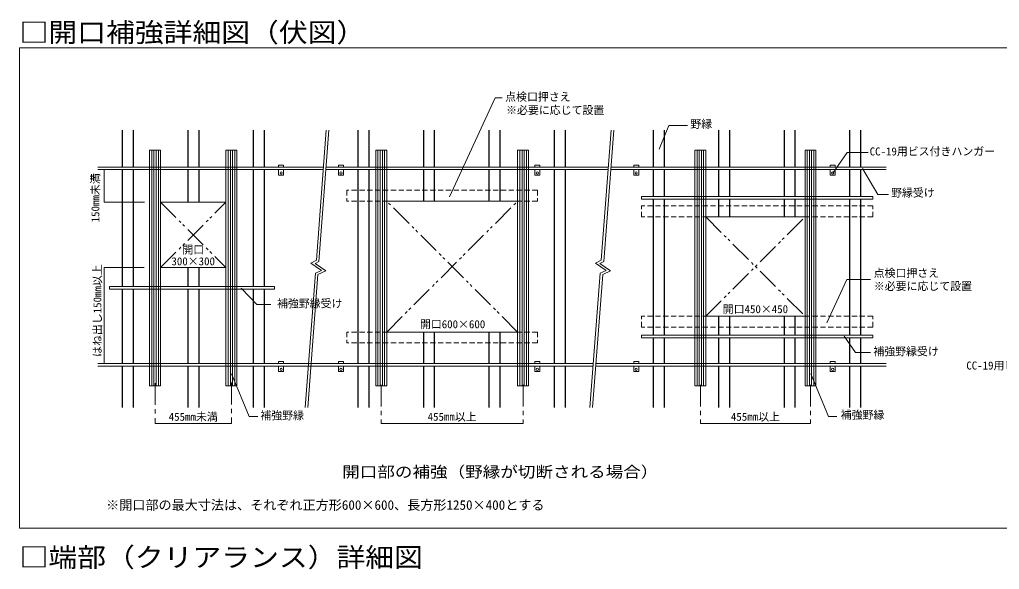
# Model space of a CAD drawing. Units: millimetres, scale not verified. Extents: x -7779 to 7778, y -5419 to 5375.
# Drawn here: x 78 to 4567, y -2554 to -35 of the extents above; entities that cross this region are included whole.
import ezdxf
from ezdxf.enums import TextEntityAlignment as Align

# ---------------------------------------------------------------- set-up
doc = ezdxf.new("R2010")
doc.units = ezdxf.units.MM
doc.header["$LTSCALE"] = 20
for name, pattern in [('CHAIN1', [8, 5, -1, 1, -1]), ('DASHED1', [1.8, 1.2, -0.6]), ('DOUBLE_CHAIN1', [8.8, 5, -1, 0.6, -0.6, 0.6, -1])]:
    doc.linetypes.add(name, pattern=pattern)
for name, color, linetype, lineweight in [('2-1_吊りボルト・ハンガー', 7, 'Continuous', 18), ('2-2_野縁受け', 3, 'Continuous', 18), ('2-3_野縁', 2, 'Continuous', 25), ('2-4_金具', 7, 'DASHED1', 18), ('2-5_寸法', 4, 'Continuous', 9), ('2-6_文字', 3, 'Continuous', 18), ('2-D', 7, 'Continuous', 18), ('2-F_枠', 7, 'Continuous', 18), ('F-6_文字', 7, 'Continuous', 18)]:
    doc.layers.add(name, color=color, linetype=linetype, lineweight=lineweight)
doc.styles.add('ＭＳ ゴシック', font='')
doc.styles.get('ＭＳ ゴシック').set_extended_font_data('MS Gothic')

msp = doc.modelspace()

# ---------------------------------------------------------------- linework, layer by layer
at = {"layer": '2-1_吊りボルト・ハンガー', "linetype": 'DASHED1'}
for p, q in [((2450.97, -816.56), (1577.32, -816.56)), ((1577.32, -816.56), (1577.32, -866.56)), ((2927.43, -939.06), (2927.43, -889.06)), ((3986.9, -889.06), (2927.43, -889.06)), ((3986.9, -939.06), (3986.9, -889.06)), ((3986.9, -939.06), (2927.43, -939.06)), ((2927.43, -1444.06), (2927.43, -1394.06)), ((3986.9, -1394.06), (2927.43, -1394.06)), ((3986.9, -1444.06), (3986.9, -1394.06)), ((2450.97, -1466.56), (2450.97, -1516.56)), ((3986.9, -1444.06), (2927.43, -1444.06)), ((2450.97, -1516.56), (1577.32, -1516.56))]:
    msp.add_line(p, q, dxfattribs=at)
for points in [[(2450.97, -816.56), (2450.97, -866.56), (1577.32, -866.56)], [(2450.97, -1466.56), (1577.32, -1466.56), (1577.32, -1516.56)]]:
    msp.add_lwpolyline(points, dxfattribs=at)
at = {"layer": '2-2_野縁受け'}
for p, q in [((1470.32, -710.56), (435.37, -710.56)), ((1482.35, -710.56), (2775.07, -710.56)), ((2787.1, -710.56), (4048.25, -710.56)), ((1469.4, -722.56), (435.37, -722.56)), ((1481.44, -722.56), (2774.15, -722.56)), ((2786.19, -722.56), (4048.25, -722.56)), ((2927.43, -846.11), (3986.9, -846.11)), ((2927.43, -858.11), (2927.43, -846.11)), ((3986.9, -858.11), (3986.9, -846.11)), ((2927.43, -858.11), (3986.9, -858.11)), ((490.24, -1257.75), (1245.72, -1257.75)), ((490.24, -1269.75), (490.24, -1257.75)), ((490.24, -1269.75), (1245.72, -1269.75)), ((1245.72, -1257.75), (1245.72, -1269.75)), ((2927.43, -1480.7), (3986.9, -1480.7)), ((2927.43, -1492.7), (2927.43, -1480.7)), ((3986.9, -1492.7), (3986.9, -1480.7)), ((2927.43, -1492.7), (3986.9, -1492.7)), ((1412.13, -1610.56), (435.37, -1610.56)), ((1413.96, -1610.56), (2706.67, -1610.56)), ((2718.71, -1610.56), (4048.25, -1610.56)), ((1413.04, -1622.56), (435.37, -1622.56)), ((1413.04, -1622.56), (2705.76, -1622.56)), ((2717.8, -1622.56), (4048.25, -1622.56))]:
    msp.add_line(p, q, dxfattribs=at)
at = {"layer": '2-3_野縁'}
for p, q in [((548.28, -542.21), (548.28, -710.56)), ((598.28, -542.21), (598.28, -710.56)), ((848.28, -542.21), (848.28, -710.56)), ((898.28, -542.21), (898.28, -710.56)), ((1148.28, -542.21), (1148.28, -710.56)), ((1198.28, -542.21), (1198.28, -710.56)), ((1627.8, -542.21), (1627.8, -710.56)), ((1677.8, -542.21), (1677.8, -710.56)), ((1927.8, -542.21), (1927.8, -710.56)), ((1977.8, -542.21), (1977.8, -710.56)), ((2227.8, -542.21), (2227.8, -710.56)), ((2277.8, -542.21), (2277.8, -710.56)), ((2527.8, -542.21), (2527.8, -710.56)), ((2577.8, -542.21), (2577.8, -710.56)), ((2980.69, -542.21), (2980.69, -710.56)), ((3030.69, -542.21), (3030.69, -710.56)), ((3280.69, -542.21), (3280.69, -710.56)), ((3330.69, -542.21), (3330.69, -710.56)), ((3580.69, -542.21), (3580.69, -710.56)), ((3630.69, -542.21), (3630.69, -710.56)), ((3880.69, -542.21), (3880.69, -710.56)), ((3930.69, -542.21), (3930.69, -710.56)), ((548.28, -722.56), (548.28, -1257.75)), ((598.28, -722.56), (598.28, -1257.75)), ((848.28, -722.56), (848.28, -871.56)), ((898.28, -722.56), (898.28, -871.56)), ((1148.28, -722.56), (1148.28, -1257.75)), ((1198.28, -722.56), (1198.28, -1257.75)), ((1627.8, -722.56), (1627.8, -1610.56)), ((1677.8, -722.56), (1677.8, -1610.56)), ((1927.8, -722.56), (1927.8, -866.56)), ((1977.8, -722.56), (1977.8, -866.56)), ((2227.8, -722.56), (2227.8, -866.56)), ((2277.8, -722.56), (2277.8, -866.56)), ((2527.8, -722.56), (2527.8, -1610.56)), ((2577.8, -722.56), (2577.8, -1610.56)), ((2980.69, -722.56), (2980.69, -846.11)), ((3030.69, -722.56), (3030.69, -846.11)), ((3280.69, -722.56), (3280.69, -846.11)), ((3330.69, -722.56), (3330.69, -846.11)), ((3580.69, -722.56), (3580.69, -846.11)), ((3630.69, -722.56), (3630.69, -846.11)), ((3880.69, -722.56), (3880.69, -846.11)), ((3930.69, -722.56), (3930.69, -846.11)), ((2980.69, -858.11), (2980.69, -1480.7)), ((3030.69, -858.11), (3030.69, -1480.7)), ((3280.69, -858.11), (3280.69, -939.06)), ((3330.69, -858.11), (3330.69, -939.06)), ((3580.69, -858.11), (3580.69, -939.06)), ((3630.69, -858.11), (3630.69, -939.06)), ((3880.69, -858.11), (3880.69, -1480.7)), ((3930.69, -858.11), (3930.69, -1480.7)), ((848.28, -1171.56), (848.28, -1257.75)), ((898.28, -1171.56), (898.28, -1257.75)), ((548.28, -1269.75), (548.28, -1610.56)), ((598.28, -1269.75), (598.28, -1610.56)), ((848.28, -1269.75), (848.28, -1610.56)), ((898.28, -1269.75), (898.28, -1610.56)), ((1148.28, -1269.75), (1148.28, -1610.56)), ((1198.28, -1269.75), (1198.28, -1610.56)), ((3280.69, -1394.06), (3280.69, -1480.7)), ((3330.69, -1394.06), (3330.69, -1480.7)), ((3580.69, -1394.06), (3580.69, -1480.7)), ((3630.69, -1394.06), (3630.69, -1480.7)), ((1927.8, -1466.56), (1927.8, -1610.56)), ((1977.8, -1466.56), (1977.8, -1610.56)), ((2227.8, -1466.56), (2227.8, -1610.56)), ((2277.8, -1466.56), (2277.8, -1610.56)), ((2980.69, -1492.7), (2980.69, -1610.56)), ((3030.69, -1492.7), (3030.69, -1610.56)), ((3280.69, -1492.7), (3280.69, -1610.56)), ((3330.69, -1492.7), (3330.69, -1610.56)), ((3580.69, -1492.7), (3580.69, -1610.56)), ((3630.69, -1492.7), (3630.69, -1610.56)), ((3880.69, -1492.7), (3880.69, -1610.56)), ((3930.69, -1492.7), (3930.69, -1610.56)), ((548.28, -1622.56), (548.28, -1812.27)), ((598.28, -1622.56), (598.28, -1812.27)), ((848.28, -1622.56), (848.28, -1812.27)), ((898.28, -1622.56), (898.28, -1812.27)), ((1148.28, -1622.56), (1148.28, -1812.27)), ((1198.28, -1622.56), (1198.28, -1812.27)), ((1627.8, -1622.56), (1627.8, -1812.27)), ((1677.8, -1622.56), (1677.8, -1812.27)), ((1927.8, -1622.56), (1927.8, -1812.27)), ((1977.8, -1622.56), (1977.8, -1812.27)), ((2227.8, -1622.56), (2227.8, -1812.27)), ((2277.8, -1622.56), (2277.8, -1812.27)), ((2527.8, -1622.56), (2527.8, -1812.27)), ((2577.8, -1622.56), (2577.8, -1812.27)), ((2980.69, -1622.56), (2980.69, -1812.27)), ((3030.69, -1622.56), (3030.69, -1812.27)), ((3280.69, -1622.56), (3280.69, -1812.27)), ((3330.69, -1622.56), (3330.69, -1812.27)), ((3580.69, -1622.56), (3580.69, -1812.27)), ((3630.69, -1622.56), (3630.69, -1812.27)), ((3880.69, -1622.56), (3880.69, -1812.27)), ((3930.69, -1622.56), (3930.69, -1812.27))]:
    msp.add_line(p, q, dxfattribs=at)
at = {"layer": '2-3_野縁', "color": 4, "lineweight": 9}
for p, q in [((673.28, -633.9), (723.28, -633.9)), ((673.28, -633.9), (673.28, -1712.75)), ((683.28, -633.9), (683.28, -1712.75)), ((693.28, -633.9), (693.28, -1712.75)), ((703.28, -633.9), (703.28, -1712.75)), ((713.28, -633.9), (713.28, -1712.75)), ((723.28, -633.9), (723.28, -1712.75)), ((1023.28, -633.9), (1073.28, -633.9)), ((1023.28, -633.9), (1023.28, -1712.75)), ((1033.28, -633.9), (1033.28, -1712.75)), ((1043.28, -633.9), (1043.28, -1712.75)), ((1053.28, -633.9), (1053.28, -1712.75)), ((1063.28, -633.9), (1063.28, -1712.75)), ((1073.28, -633.9), (1073.28, -1712.75)), ((1709.82, -633.9), (1759.82, -633.9)), ((1709.82, -633.9), (1709.82, -1712.75)), ((1719.82, -633.9), (1719.82, -1712.75)), ((1729.82, -633.9), (1729.82, -1712.75)), ((1739.82, -633.9), (1739.82, -1712.75)), ((1749.82, -633.9), (1749.82, -1712.75)), ((1759.82, -633.9), (1759.82, -1712.75)), ((2359.82, -633.9), (2409.82, -633.9)), ((2359.82, -633.9), (2359.82, -1712.75)), ((2369.82, -633.9), (2369.82, -1712.75)), ((2379.82, -633.9), (2379.82, -1712.75)), ((2389.82, -633.9), (2389.82, -1712.75)), ((2399.82, -633.9), (2399.82, -1712.75)), ((2409.82, -633.9), (2409.82, -1712.75)), ((3171.97, -633.9), (3221.97, -633.9)), ((3171.97, -633.9), (3171.97, -1712.75)), ((3181.97, -633.9), (3181.97, -1712.75)), ((3191.97, -633.9), (3191.97, -1712.75)), ((3201.97, -633.9), (3201.97, -1712.75)), ((3211.97, -633.9), (3211.97, -1712.75)), ((3221.97, -633.9), (3221.97, -1712.75)), ((3676.97, -633.9), (3726.97, -633.9)), ((3676.97, -633.9), (3676.97, -1712.75)), ((3686.97, -633.9), (3686.97, -1712.75)), ((3696.97, -633.9), (3696.97, -1712.75)), ((3706.97, -633.9), (3706.97, -1712.75)), ((3716.97, -633.9), (3716.97, -1712.75)), ((3726.97, -633.9), (3726.97, -1712.75)), ((673.28, -1712.75), (723.28, -1712.75)), ((1023.28, -1712.75), (1073.28, -1712.75)), ((1709.82, -1712.75), (1759.82, -1712.75)), ((2359.82, -1712.75), (2409.82, -1712.75)), ((3171.97, -1712.75), (3221.97, -1712.75)), ((3676.97, -1712.75), (3726.97, -1712.75))]:
    msp.add_line(p, q, dxfattribs=at)
at = {"layer": '2-4_金具', "color": 4, "linetype": 'Continuous', "lineweight": 9}
for p, q in [((1264.48, -701.76), (1287.48, -701.76)), ((1264.48, -710.56), (1264.48, -701.76)), ((1287.48, -701.76), (1287.48, -710.56)), ((1561.61, -701.76), (1538.61, -701.76)), ((1538.61, -701.76), (1538.61, -710.56)), ((1561.61, -710.56), (1561.61, -701.76)), ((2461.61, -701.76), (2438.61, -701.76)), ((2438.61, -701.76), (2438.61, -710.56)), ((2461.61, -710.56), (2461.61, -701.76)), ((2914.49, -701.76), (2891.49, -701.76)), ((2891.49, -701.76), (2891.49, -710.56)), ((2914.49, -710.56), (2914.49, -701.76)), ((3814.49, -701.76), (3791.49, -701.76)), ((3791.49, -701.76), (3791.49, -710.56)), ((3814.49, -710.56), (3814.49, -701.76)), ((1287.48, -747.56), (1287.48, -722.56)), ((1538.61, -747.56), (1538.61, -722.56)), ((2438.61, -747.56), (2438.61, -722.56)), ((2891.49, -747.56), (2891.49, -722.56)), ((3791.49, -747.56), (3791.49, -722.56)), ((1264.48, -1601.76), (1287.48, -1601.76)), ((1264.48, -1610.56), (1264.48, -1601.76)), ((1287.48, -1601.76), (1287.48, -1610.56)), ((1561.61, -1601.76), (1538.61, -1601.76)), ((1538.61, -1601.76), (1538.61, -1610.56)), ((1561.61, -1610.56), (1561.61, -1601.76)), ((2461.61, -1601.76), (2438.61, -1601.76)), ((2438.61, -1601.76), (2438.61, -1610.56)), ((2461.61, -1610.56), (2461.61, -1601.76)), ((2914.49, -1601.76), (2891.49, -1601.76)), ((2891.49, -1601.76), (2891.49, -1610.56)), ((2914.49, -1610.56), (2914.49, -1601.76)), ((3814.49, -1601.76), (3791.49, -1601.76)), ((3791.49, -1601.76), (3791.49, -1610.56)), ((3814.49, -1610.56), (3814.49, -1601.76)), ((1287.48, -1647.56), (1287.48, -1622.56)), ((1538.61, -1647.56), (1538.61, -1622.56)), ((2438.61, -1647.56), (2438.61, -1622.56)), ((2891.49, -1647.56), (2891.49, -1622.56)), ((3791.49, -1647.56), (3791.49, -1622.56))]:
    msp.add_line(p, q, dxfattribs=at)
for points in [[(1264.48, -722.56), (1264.48, -747.56), (1287.48, -747.56)], [(1561.61, -722.56), (1561.61, -747.56), (1538.61, -747.56)], [(2461.61, -722.56), (2461.61, -747.56), (2438.61, -747.56)], [(2914.49, -722.56), (2914.49, -747.56), (2891.49, -747.56)], [(3814.49, -722.56), (3814.49, -747.56), (3791.49, -747.56)], [(1264.48, -1622.56), (1264.48, -1647.56), (1287.48, -1647.56)], [(1561.61, -1622.56), (1561.61, -1647.56), (1538.61, -1647.56)], [(2461.61, -1622.56), (2461.61, -1647.56), (2438.61, -1647.56)], [(2914.49, -1622.56), (2914.49, -1647.56), (2891.49, -1647.56)], [(3814.49, -1622.56), (3814.49, -1647.56), (3791.49, -1647.56)]]:
    msp.add_lwpolyline(points, dxfattribs=at)
for centre in [(1275.98, -737.56), (1550.11, -737.56), (2450.11, -737.56), (2902.99, -737.56), (3802.99, -737.56), (1275.98, -1637.56), (1550.11, -1637.56), (2450.11, -1637.56), (2902.99, -1637.56), (3802.99, -1637.56)]:
    msp.add_circle(centre, 5, dxfattribs=at)
at = {"layer": '2-5_寸法'}
for p, q in [((465.31, -1171.56), (647.72, -1171.56)), ((465.31, -1610.56), (465.31, -1171.56)), ((698.28, -1884.93), (1048.28, -1884.93)), ((1734.82, -1884.93), (2384.82, -1884.93)), ((3196.97, -1884.93), (3701.97, -1884.93))]:
    msp.add_line(p, q, dxfattribs=at)
at = {"layer": '2-5_寸法', "linetype": 'CHAIN1'}
for p, q in [((698.28, -1700.57), (698.28, -1884.93)), ((1048.28, -1697.92), (1048.28, -1884.93)), ((1734.82, -1707.99), (1734.82, -1884.93)), ((2384.82, -1707.99), (2384.82, -1884.93)), ((3196.97, -1707.99), (3196.97, -1884.93)), ((3701.97, -1707.99), (3701.97, -1884.93))]:
    msp.add_line(p, q, dxfattribs=at)
at = {"layer": '2-5_寸法'}
msp.add_lwpolyline([(465.31, -722.56), (465.31, -871.56), (649.91, -871.56)], dxfattribs=at)
at = {"layer": '2-6_文字', "color": 7}
for p, q in [((2047.11, -847.63), (2256.38, -394.21)), ((2256.38, -394.21), (2289.29, -394.21)), ((3939.81, -717.24), (4009.65, -836.24)), ((4058.44, -836.24), (4009.65, -836.24)), ((3777.28, -1424.68), (3868.95, -1226.05)), ((3868.95, -1226.05), (3976.24, -1226.05)), ((3855.31, -1485.89), (3908.19, -1560.9)), ((3976.24, -1560.9), (3908.19, -1560.9)), ((1049.24, -1657.94), (1129.92, -1853.55)), ((3702.93, -1657.94), (3783.61, -1853.55)), ((1169.47, -1853.55), (1129.92, -1853.55)), ((3823.16, -1853.55), (3783.61, -1853.55))]:
    msp.add_line(p, q, dxfattribs=at)
for points in [[(3008.41, -628.82), (3052.94, -520.15), (3138.16, -520.15)], [(3804.31, -738.04), (3870.08, -644.02), (3966.67, -644.02)], [(1228.31, -1339.77), (1165.17, -1339.77), (1093.57, -1266.07)]]:
    msp.add_lwpolyline(points, dxfattribs=at)
at = {"layer": '2-D'}
for p, q in [((723.28, -871.56), (1023.28, -871.56)), ((1023.28, -871.56), (723.28, -871.56)), ((1759.82, -866.56), (2359.82, -866.56)), ((1759.82, -866.56), (1759.82, -1466.56)), ((2359.82, -866.56), (2359.82, -1466.56)), ((3221.97, -939.06), (3221.97, -1394.06)), ((3221.97, -939.06), (3676.97, -939.06)), ((3676.97, -939.06), (3676.97, -1394.06)), ((1023.28, -1171.56), (723.28, -1171.56))]:
    msp.add_line(p, q, dxfattribs=at)
at = {"layer": '2-D', "linetype": 'DOUBLE_CHAIN1'}
for p, q in [((723.28, -871.56), (1023.28, -1171.56)), ((723.28, -1171.56), (1023.28, -871.56)), ((2359.82, -1466.56), (1759.82, -866.56)), ((1759.82, -1466.56), (2359.82, -866.56)), ((3221.97, -939.06), (3676.97, -1394.06)), ((3221.97, -1394.06), (3676.97, -939.06))]:
    msp.add_line(p, q, dxfattribs=at)
at = {"layer": '2-D'}
for points in [[(723.28, -871.56), (1023.28, -871.56), (1023.28, -1171.56), (723.28, -1171.56)], [(3221.97, -939.06), (3676.97, -939.06), (3676.97, -1394.06), (3221.97, -1394.06)]]:
    msp.add_lwpolyline(points, close=True, dxfattribs=at)
msp.add_lwpolyline([(2359.82, -866.56), (2359.82, -1466.56), (1759.82, -1466.56), (1759.82, -866.56)], dxfattribs=at)
at = {"layer": '2-F_枠'}
for p, q in [((1483.11, -542.21), (1437.84, -1137.88)), ((1495.14, -542.21), (1449.46, -1143.4)), ((2787.86, -542.21), (2742.59, -1137.88)), ((2799.9, -542.21), (2754.21, -1143.4)), ((1411.91, -1150.34), (1437.84, -1137.88)), ((1411.91, -1150.34), (1461.32, -1184.09)), ((1431.86, -1151.85), (1449.46, -1143.4)), ((1481.26, -1185.61), (1431.86, -1151.85)), ((2716.67, -1150.34), (2742.59, -1137.88)), ((2766.07, -1184.09), (2716.67, -1150.34)), ((2749.67, -1203.06), (2703.38, -1812.27)), ((2786.01, -1185.61), (2749.67, -1203.06))]:
    msp.add_line(p, q, dxfattribs=at)
for points in [[(2786.01, -1185.61), (2736.61, -1151.85), (2754.21, -1143.4)], [(1461.32, -1184.09), (1433.31, -1197.55), (1386.59, -1812.27)], [(1481.26, -1185.61), (1444.92, -1203.06), (1398.63, -1812.27)], [(2766.07, -1184.09), (2738.06, -1197.55), (2691.34, -1812.27)]]:
    msp.add_lwpolyline(points, dxfattribs=at)
at = {"layer": 'F-6_文字', "color": 3}
for p, q in [((77.51, -164.17), (77.51, -2364.98)), ((77.51, -2364.98), (7637.51, -2364.98))]:
    msp.add_line(p, q, dxfattribs=at)
msp.add_lwpolyline([(77.51, -164.17), (7637.51, -164.17), (7637.51, -2364.98)], dxfattribs=at)

# ---------------------------------------------------------------- texts
at = {"layer": '2-5_寸法', "color": 7, "style": 'ＭＳ ゴシック'}
for s, p in [('150mm未満', (454.05, -964.11)), ('はね出し150mm以上', (463.36, -1580.75))]:
    msp.add_text(s, height=36.66, rotation=90, dxfattribs=at).set_placement(p, align=Align.BOTTOM_LEFT)
for s, p in [('455mm未満', (760.78, -1884.17)), ('455㎜以上', (1947.32, -1884.17)), ('455㎜以上', (3336.97, -1884.17))]:
    msp.add_text(s, height=36.66, dxfattribs=at).set_placement(p, align=Align.BOTTOM_LEFT)
at = {"layer": '2-6_文字', "color": 7, "style": 'ＭＳ ゴシック'}
for s, height, p in [('点検口押さえ', 36.66, (2302.52, -418.33)), ('※必要に応じて設置', 36.66, (2306.93, -479.3)), ('野縁', 36.66, (3151.13, -542.8)), ('CC-19用ビス付きハンガー', 36.66, (3972.93, -668.43)), ('野縁受け', 36.66, (4071.06, -857.81)), ('開口', 36.66, (823.28, -1118.66)), ('300×300', 36.66, (773.28, -1171.84)), ('点検口押さえ', 36.66, (3991.21, -1225.71)), ('※必要に応じて設置', 36.66, (3991.99, -1285.81)), ('補強野縁受け', 36.66, (1256.92, -1365.07)), ('開口450×450', 36.66, (3299.5, -1390.93)), ('開口600×600', 36.66, (1911.9, -1460.04)), ('補強野縁受け', 36.66, (3989.75, -1584.66)), ('CC-19用ビス付きハンガー', 36.66, (4415.75, -1649.34)), ('補強野縁', 36.66, (1180.48, -1878.16)), ('補強野縁', 36.66, (3840.1, -1875.37)), ('※開口部の最大寸法は、それぞれ正方形600×600、長方形1250×400とする', 43.99, (474.07, -2294.25))]:
    msp.add_text(s, height=height, dxfattribs=at).set_placement(p, align=Align.BOTTOM_LEFT)
at = {"layer": '2-6_文字', "style": 'ＭＳ ゴシック', "width": 1.15}
msp.add_text('開口部の補強（野縁が切断される場合）', height=51.32, dxfattribs=at).set_placement((1555.69, -2148.37), align=Align.BOTTOM_LEFT)
at = {"layer": 'F-6_文字', "style": 'ＭＳ ゴシック', "width": 1.1}
for s, p in [('□開口補強詳細図（伏図）', (77.51, -164.17)), ('□端部（クリアランス）詳細図', (77.51, -2568.98))]:
    msp.add_text(s, height=87.98, dxfattribs=at).set_placement(p, align=Align.BOTTOM_LEFT)

doc.saveas('drawing.dxf')
